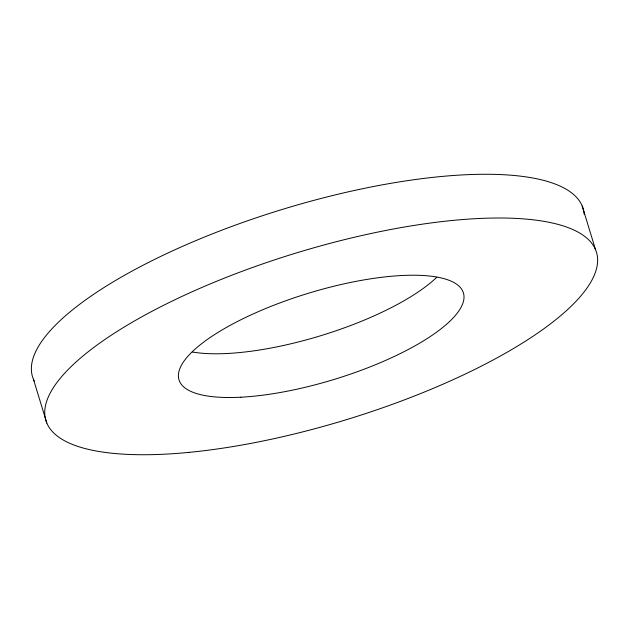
<?xml version="1.0" encoding="UTF-8"?>
<svg xmlns="http://www.w3.org/2000/svg" width="629" height="629" viewBox="0 0 629 629"><rect width="100%" height="100%" fill="white"/><g stroke="black" fill="none" stroke-linecap="round" stroke-linejoin="round"><path stroke-width="0.94" d="M582.187 205.974L595.553 249.705M33.447 379.295L46.813 423.026M436.778 277.247A148.727 44.974 -17 0 1 192.293 351.988M34.249 381.032A287.854 87.038 -17 0 1 284.473 208.757A287.854 87.038 -17 0 1 584.184 214.292M240.868 397.206A148.727 44.974 -17 0 0 463.628 300.576A148.727 44.974 -17 0 0 259.062 311.316A148.727 44.974 -17 0 0 240.868 397.206M188.881 452.385A287.854 87.038 -17 0 0 597.55 258.024A287.854 87.038 -17 0 0 177.126 298.696A287.854 87.038 -17 0 0 188.881 452.385"/></g></svg>
